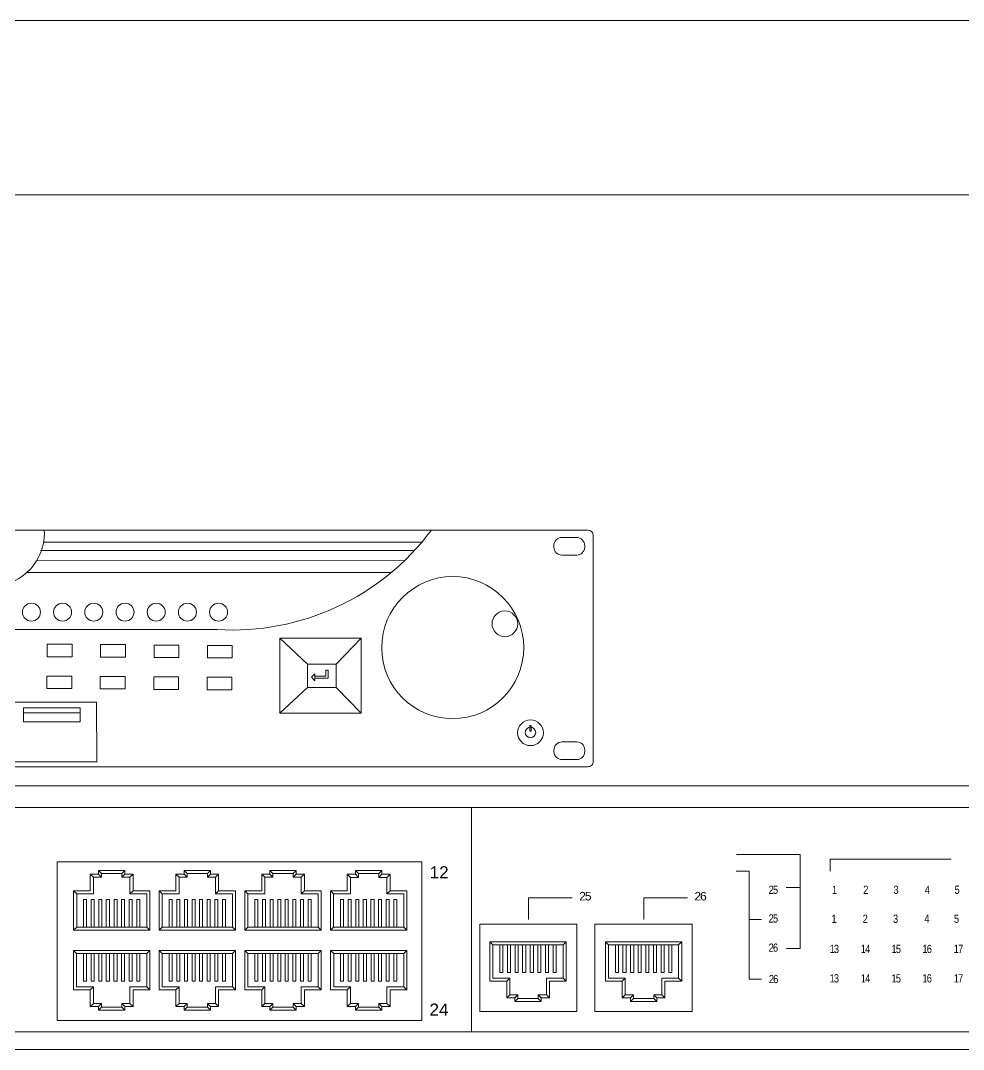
# Model space of a CAD drawing. Header units: metres. Extents: x -42301 to 31628, y -23013 to 30697.
# Drawn here: x -10224 to -7929, y 11110 to 13613 of the extents above; entities that cross this region are included whole.
import ezdxf

# ---------------------------------------------------------------- set-up
doc = ezdxf.new("R2010")
doc.units = ezdxf.units.M
doc.header["$LTSCALE"] = 0.01
doc.header["$MEASUREMENT"] = 0
doc.layers.get('0').update_dxf_attribs({"lineweight": 15})
for name, color, linetype, lineweight in [('1U - Gestion Cable', 250, 'Continuous', 5), ('1U - NVR', 250, 'Continuous', 5), ('Rack 1 - 2', 250, 'Continuous', 5)]:
    doc.layers.add(name, color=color, linetype=linetype, lineweight=lineweight)
doc.styles.get("Standard").update_dxf_attribs({"font": 'Arial.ttf'})

# ---------------------------------------------------------------- blocks, each defined once
blk = doc.blocks.new('1U - Switch 24P RJ45')
at = {"lineweight": 5}
for p, q in [((2582, -5839), (17329, -5839)), ((17329, -5839), (17329, -8437)), ((17329, -5839), (27196, -5839)), ((20397, -6384), (21132, -6384)), ((21132, -6384), (21132, -7473)), ((21481, -6578), (21481, -6440)), ((21481, -6440), (22880, -6440)), ((12919, -6803), (12919, -6613)), ((12955, -6648), (12919, -6613)), ((12919, -6613), (13015, -6613)), ((12955, -6838), (12955, -6648)), ((12955, -6648), (13050, -6648)), ((13318, -6570), (13015, -6570)), ((13015, -6613), (13015, -6570)), ((13050, -6605), (13015, -6570)), ((13050, -6648), (13015, -6613)), ((13050, -6648), (13050, -6605)), ((13283, -6605), (13050, -6605)), ((13283, -6605), (13318, -6570)), ((13283, -6648), (13283, -6605)), ((13283, -6648), (13318, -6613)), ((13378, -6648), (13283, -6648)), ((13318, -6613), (13318, -6570)), ((13413, -6613), (13318, -6613)), ((13378, -6648), (13413, -6613)), ((13378, -6838), (13378, -6648)), ((13413, -6803), (13413, -6613)), ((13910, -6803), (13910, -6613)), ((13946, -6648), (13910, -6613)), ((13910, -6613), (14006, -6613)), ((13946, -6839), (13946, -6648)), ((13946, -6648), (14041, -6648)), ((14309, -6570), (14006, -6570)), ((14006, -6613), (14006, -6570)), ((14041, -6605), (14006, -6570)), ((14041, -6648), (14006, -6613)), ((14041, -6648), (14041, -6605)), ((14274, -6605), (14041, -6605)), ((14274, -6605), (14309, -6570)), ((14274, -6648), (14274, -6605)), ((14274, -6648), (14309, -6613)), ((14369, -6648), (14274, -6648)), ((14309, -6613), (14309, -6570)), ((14404, -6613), (14309, -6613)), ((14369, -6648), (14404, -6613)), ((14369, -6839), (14369, -6648)), ((14404, -6803), (14404, -6613)), ((14902, -6803), (14902, -6613)), ((14937, -6648), (14902, -6613)), ((14902, -6613), (14997, -6613)), ((14937, -6839), (14937, -6648)), ((14937, -6648), (15032, -6648)), ((15300, -6570), (14997, -6570)), ((14997, -6613), (14997, -6570)), ((15032, -6605), (14997, -6570)), ((15032, -6648), (14997, -6613)), ((15032, -6648), (15032, -6605)), ((15265, -6605), (15032, -6605)), ((15265, -6605), (15300, -6570)), ((15265, -6648), (15265, -6605)), ((15265, -6648), (15300, -6613)), ((15360, -6648), (15265, -6648)), ((15300, -6613), (15300, -6570)), ((15396, -6613), (15300, -6613)), ((15360, -6648), (15396, -6613)), ((15360, -6839), (15360, -6648)), ((15396, -6803), (15396, -6613)), ((15893, -6804), (15893, -6613)), ((15928, -6649), (15893, -6613)), ((15893, -6613), (15988, -6613)), ((15928, -6839), (15928, -6649)), ((15928, -6649), (16023, -6649)), ((16291, -6570), (15988, -6570)), ((15988, -6613), (15988, -6570)), ((16023, -6606), (15988, -6570)), ((16023, -6649), (15988, -6613)), ((16023, -6649), (16023, -6606)), ((16256, -6606), (16023, -6606)), ((16256, -6606), (16291, -6570)), ((16256, -6649), (16256, -6606)), ((16256, -6649), (16291, -6613)), ((16351, -6649), (16256, -6649)), ((16291, -6613), (16291, -6570)), ((16387, -6613), (16291, -6613)), ((16351, -6649), (16387, -6613)), ((16351, -6839), (16351, -6649)), ((16387, -6804), (16387, -6613)), ((20392, -6577), (20542, -6577)), ((20542, -6577), (20542, -7828)), ((21132, -6767), (20973, -6767)), ((12725, -7258), (12725, -6803)), ((12725, -6803), (12919, -6803)), ((12761, -6838), (12725, -6803)), ((12761, -7223), (12761, -6838)), ((12955, -6838), (12761, -6838)), ((13378, -6838), (13413, -6803)), ((13378, -6838), (13572, -6838)), ((13607, -6803), (13413, -6803)), ((13572, -7223), (13572, -6838)), ((13607, -7258), (13607, -6803)), ((13716, -7258), (13716, -6803)), ((13716, -6803), (13910, -6803)), ((13752, -6839), (13716, -6803)), ((13752, -7223), (13752, -6839)), ((13946, -6839), (13752, -6839)), ((14369, -6839), (14404, -6803)), ((14369, -6839), (14563, -6839)), ((14598, -6803), (14404, -6803)), ((14563, -7223), (14563, -6839)), ((14598, -7258), (14598, -6803)), ((14708, -7258), (14708, -6803)), ((14708, -6803), (14902, -6803)), ((14743, -6839), (14708, -6803)), ((14743, -7223), (14743, -6839)), ((14937, -6839), (14743, -6839)), ((15360, -6839), (15396, -6803)), ((15360, -6839), (15554, -6839)), ((15590, -6803), (15396, -6803)), ((15554, -7223), (15554, -6839)), ((15590, -7258), (15590, -6803)), ((15699, -7259), (15699, -6804)), ((15699, -6804), (15893, -6804)), ((15734, -6839), (15699, -6804)), ((15734, -7224), (15734, -6839)), ((15928, -6839), (15734, -6839)), ((16351, -6839), (16387, -6804)), ((16351, -6839), (16545, -6839)), ((16581, -6804), (16387, -6804)), ((16545, -7224), (16545, -6839)), ((16581, -7259), (16581, -6804)), ((17990, -7137), (17990, -6887)), ((17990, -6887), (18495, -6887)), ((19323, -7137), (19323, -6887)), ((19323, -6887), (19828, -6887)), ((12840, -7223), (12840, -6903)), ((12875, -6903), (12840, -6903)), ((12875, -7223), (12875, -6903)), ((12928, -7223), (12928, -6903)), ((12963, -6903), (12928, -6903)), ((12963, -7223), (12963, -6903)), ((13016, -7223), (13016, -6903)), ((13052, -6903), (13016, -6903)), ((13052, -7223), (13052, -6903)), ((13104, -7223), (13104, -6903)), ((13140, -6903), (13104, -6903)), ((13140, -7223), (13140, -6903)), ((13193, -7223), (13193, -6903)), ((13228, -6903), (13193, -6903)), ((13228, -7223), (13228, -6903)), ((13281, -7223), (13281, -6903)), ((13316, -6903), (13281, -6903)), ((13316, -7223), (13316, -6903)), ((13369, -7223), (13369, -6903)), ((13404, -6903), (13369, -6903)), ((13404, -7223), (13404, -6903)), ((13457, -6903), (13492, -6903)), ((13457, -7223), (13457, -6903)), ((13492, -7223), (13492, -6903)), ((13831, -7223), (13831, -6903)), ((13866, -6903), (13831, -6903)), ((13866, -7223), (13866, -6903)), ((13919, -7223), (13919, -6903)), ((13955, -6903), (13919, -6903)), ((13955, -7223), (13955, -6903)), ((14007, -7223), (14007, -6903)), ((14043, -6903), (14007, -6903)), ((14043, -7223), (14043, -6903)), ((14096, -7223), (14096, -6903)), ((14131, -6903), (14096, -6903)), ((14131, -7223), (14131, -6903)), ((14184, -7223), (14184, -6903)), ((14219, -6903), (14184, -6903)), ((14219, -7223), (14219, -6903)), ((14272, -7223), (14272, -6903)), ((14307, -6903), (14272, -6903)), ((14307, -7223), (14307, -6903)), ((14360, -7223), (14360, -6903)), ((14395, -6903), (14360, -6903)), ((14395, -7223), (14395, -6903)), ((14448, -6903), (14484, -6903)), ((14448, -7223), (14448, -6903)), ((14484, -7223), (14484, -6903)), ((14822, -7223), (14822, -6903)), ((14858, -6903), (14822, -6903)), ((14858, -7223), (14858, -6903)), ((14910, -7223), (14910, -6903)), ((14946, -6903), (14910, -6903)), ((14946, -7224), (14946, -6903)), ((14999, -7223), (14999, -6903)), ((15034, -6903), (14999, -6903)), ((15034, -7223), (15034, -6903)), ((15087, -7223), (15087, -6903)), ((15122, -6903), (15087, -6903)), ((15122, -7223), (15122, -6903)), ((15175, -7223), (15175, -6903)), ((15210, -6903), (15175, -6903)), ((15210, -7223), (15210, -6903)), ((15263, -7223), (15263, -6903)), ((15299, -6903), (15263, -6903)), ((15299, -7224), (15299, -6903)), ((15351, -7223), (15351, -6903)), ((15387, -6903), (15351, -6903)), ((15387, -7223), (15387, -6903)), ((15440, -6903), (15475, -6903)), ((15440, -7223), (15440, -6903)), ((15475, -7223), (15475, -6903)), ((15814, -7224), (15814, -6903)), ((15849, -6903), (15814, -6903)), ((15849, -7224), (15849, -6903)), ((15902, -7224), (15902, -6903)), ((15937, -6903), (15902, -6903)), ((15937, -7224), (15937, -6903)), ((15990, -7224), (15990, -6903)), ((16025, -6903), (15990, -6903)), ((16025, -7224), (16025, -6903)), ((16078, -7224), (16078, -6903)), ((16113, -6903), (16078, -6903)), ((16113, -7224), (16113, -6903)), ((16166, -7224), (16166, -6903)), ((16202, -6903), (16166, -6903)), ((16202, -7224), (16202, -6903)), ((16254, -7224), (16254, -6903)), ((16290, -6903), (16254, -6903)), ((16290, -7224), (16290, -6903)), ((16343, -7224), (16343, -6903)), ((16378, -6903), (16343, -6903)), ((16378, -7224), (16378, -6903)), ((16431, -6903), (16466, -6903)), ((16431, -7224), (16431, -6903)), ((16466, -7224), (16466, -6903)), ((20542, -7137), (20687, -7137)), ((12725, -7258), (12761, -7223)), ((13607, -7258), (12725, -7258)), ((12725, -7258), (13166, -7258)), ((13572, -7223), (12761, -7223)), ((13607, -7258), (13572, -7223)), ((13716, -7258), (13752, -7223)), ((14598, -7258), (13716, -7258)), ((13716, -7258), (14157, -7258)), ((14563, -7223), (13752, -7223)), ((14598, -7258), (14563, -7223)), ((14708, -7258), (14743, -7223)), ((15590, -7258), (14708, -7258)), ((14708, -7258), (15149, -7258)), ((15554, -7223), (14743, -7223)), ((15590, -7258), (15554, -7223)), ((15699, -7259), (15734, -7224)), ((16545, -7224), (15734, -7224)), ((16581, -7259), (16545, -7224)), ((16581, -7259), (15699, -7259)), ((15699, -7259), (16140, -7259)), ((12725, -7496), (13607, -7496)), ((12725, -7496), (12725, -7951)), ((12725, -7496), (12760, -7531)), ((13607, -7496), (13166, -7496)), ((13607, -7496), (13572, -7531)), ((13607, -7496), (13607, -7951)), ((13716, -7496), (14598, -7496)), ((13716, -7496), (13716, -7951)), ((13716, -7496), (13752, -7531)), ((14598, -7496), (14157, -7496)), ((14598, -7496), (14563, -7531)), ((14598, -7496), (14598, -7951)), ((14708, -7496), (15590, -7496)), ((14708, -7496), (14708, -7951)), ((14708, -7496), (14743, -7531)), ((15590, -7496), (15149, -7496)), ((15590, -7496), (15554, -7531)), ((15590, -7496), (15590, -7951)), ((15699, -7496), (16581, -7496)), ((15699, -7496), (15699, -7951)), ((15699, -7496), (15735, -7531)), ((16581, -7496), (16140, -7496)), ((16581, -7496), (16546, -7531)), ((16581, -7496), (16581, -7951)), ((17543, -7396), (18425, -7396)), ((17543, -7396), (17543, -7851)), ((17543, -7396), (17578, -7431)), ((17578, -7431), (18390, -7431)), ((17578, -7431), (17578, -7816)), ((17658, -7431), (17658, -7751)), ((17693, -7431), (17693, -7751)), ((17746, -7431), (17746, -7751)), ((17781, -7431), (17781, -7751)), ((17834, -7431), (17834, -7751)), ((17869, -7431), (17869, -7751)), ((17922, -7431), (17922, -7751)), ((17957, -7431), (17957, -7751)), ((18425, -7396), (17984, -7396)), ((18010, -7431), (18010, -7751)), ((18046, -7431), (18046, -7751)), ((18099, -7431), (18099, -7751)), ((18134, -7431), (18134, -7751)), ((18187, -7431), (18187, -7751)), ((18222, -7431), (18222, -7751)), ((18275, -7431), (18275, -7751)), ((18310, -7431), (18310, -7751)), ((18425, -7396), (18390, -7431)), ((18390, -7431), (18390, -7816)), ((18425, -7396), (18425, -7851)), ((18880, -7396), (19762, -7396)), ((18880, -7396), (18880, -7851)), ((18880, -7396), (18916, -7431)), ((18916, -7431), (19727, -7431)), ((18916, -7431), (18916, -7816)), ((18995, -7431), (18995, -7751)), ((19030, -7431), (19030, -7751)), ((19083, -7431), (19083, -7751)), ((19118, -7431), (19118, -7751)), ((19171, -7431), (19171, -7751)), ((19207, -7431), (19207, -7751)), ((19260, -7431), (19260, -7751)), ((19295, -7431), (19295, -7751)), ((19762, -7396), (19321, -7396)), ((19348, -7431), (19348, -7751)), ((19383, -7431), (19383, -7751)), ((19436, -7431), (19436, -7751)), ((19471, -7431), (19471, -7751)), ((19524, -7431), (19524, -7751)), ((19559, -7431), (19559, -7751)), ((19612, -7431), (19612, -7751)), ((19648, -7431), (19648, -7751)), ((19762, -7396), (19727, -7431)), ((19727, -7431), (19727, -7816)), ((19762, -7396), (19762, -7851)), ((21132, -7473), (20975, -7473)), ((12760, -7531), (13572, -7531)), ((12760, -7531), (12760, -7916)), ((12840, -7531), (12840, -7851)), ((12875, -7531), (12875, -7851)), ((12928, -7531), (12928, -7851)), ((12963, -7531), (12963, -7851)), ((13016, -7531), (13016, -7851)), ((13051, -7531), (13051, -7851)), ((13104, -7531), (13104, -7851)), ((13140, -7531), (13140, -7851)), ((13192, -7531), (13192, -7851)), ((13228, -7531), (13228, -7851)), ((13281, -7531), (13281, -7851)), ((13316, -7531), (13316, -7851)), ((13369, -7531), (13369, -7851)), ((13404, -7531), (13404, -7851)), ((13457, -7531), (13457, -7851)), ((13492, -7531), (13492, -7851)), ((13572, -7531), (13572, -7916)), ((13752, -7531), (14563, -7531)), ((13752, -7531), (13752, -7916)), ((13831, -7531), (13831, -7851)), ((13866, -7531), (13866, -7851)), ((13919, -7531), (13919, -7851)), ((13955, -7531), (13955, -7851)), ((14007, -7531), (14007, -7851)), ((14043, -7531), (14043, -7851)), ((14096, -7531), (14096, -7851)), ((14131, -7531), (14131, -7851)), ((14184, -7531), (14184, -7851)), ((14219, -7531), (14219, -7851)), ((14272, -7531), (14272, -7851)), ((14307, -7531), (14307, -7851)), ((14360, -7531), (14360, -7851)), ((14395, -7531), (14395, -7851)), ((14448, -7531), (14448, -7851)), ((14484, -7531), (14484, -7851)), ((14563, -7531), (14563, -7916)), ((14743, -7531), (15554, -7531)), ((14743, -7531), (14743, -7916)), ((14822, -7531), (14822, -7851)), ((14858, -7531), (14858, -7851)), ((14910, -7531), (14910, -7851)), ((14946, -7531), (14946, -7851)), ((14999, -7531), (14999, -7851)), ((15034, -7531), (15034, -7851)), ((15087, -7531), (15087, -7851)), ((15122, -7531), (15122, -7851)), ((15175, -7531), (15175, -7851)), ((15210, -7531), (15210, -7851)), ((15263, -7531), (15263, -7851)), ((15299, -7531), (15299, -7851)), ((15351, -7531), (15351, -7851)), ((15387, -7531), (15387, -7851)), ((15440, -7531), (15440, -7851)), ((15475, -7531), (15475, -7851)), ((15554, -7531), (15554, -7916)), ((15735, -7531), (16546, -7531)), ((15735, -7531), (15735, -7916)), ((15814, -7531), (15814, -7851)), ((15849, -7531), (15849, -7851)), ((15902, -7531), (15902, -7851)), ((15937, -7531), (15937, -7851)), ((15990, -7531), (15990, -7851)), ((16026, -7531), (16026, -7851)), ((16079, -7531), (16079, -7851)), ((16114, -7531), (16114, -7851)), ((16167, -7531), (16167, -7851)), ((16202, -7531), (16202, -7851)), ((16255, -7531), (16255, -7851)), ((16290, -7531), (16290, -7851)), ((16343, -7531), (16343, -7851)), ((16378, -7531), (16378, -7851)), ((16431, -7531), (16431, -7851)), ((16467, -7531), (16467, -7851)), ((16546, -7531), (16546, -7916)), ((12875, -7851), (12840, -7851)), ((12928, -7851), (12963, -7851)), ((13016, -7851), (13051, -7851)), ((13104, -7851), (13140, -7851)), ((13192, -7851), (13228, -7851)), ((13281, -7851), (13316, -7851)), ((13369, -7851), (13404, -7851)), ((13457, -7851), (13492, -7851)), ((13866, -7851), (13831, -7851)), ((13919, -7851), (13955, -7851)), ((14007, -7851), (14043, -7851)), ((14096, -7851), (14131, -7851)), ((14184, -7851), (14219, -7851)), ((14272, -7851), (14307, -7851)), ((14360, -7851), (14395, -7851)), ((14448, -7851), (14484, -7851)), ((14858, -7851), (14822, -7851)), ((14910, -7851), (14946, -7851)), ((14999, -7851), (15034, -7851)), ((15087, -7851), (15122, -7851)), ((15175, -7851), (15210, -7851)), ((15263, -7851), (15299, -7851)), ((15351, -7851), (15387, -7851)), ((15440, -7851), (15475, -7851)), ((15849, -7851), (15814, -7851)), ((15902, -7851), (15937, -7851)), ((15990, -7851), (16026, -7851)), ((16079, -7851), (16114, -7851)), ((16167, -7851), (16202, -7851)), ((16255, -7851), (16290, -7851)), ((16343, -7851), (16378, -7851)), ((16431, -7851), (16467, -7851)), ((17543, -7851), (17737, -7851)), ((17772, -7816), (17578, -7816)), ((17693, -7751), (17658, -7751)), ((17772, -7816), (17737, -7851)), ((17737, -7851), (17737, -8042)), ((17746, -7751), (17781, -7751)), ((17772, -7816), (17772, -8006)), ((17834, -7751), (17869, -7751)), ((17922, -7751), (17957, -7751)), ((18010, -7751), (18046, -7751)), ((18099, -7751), (18134, -7751)), ((18187, -7751), (18222, -7751)), ((18196, -7816), (18390, -7816)), ((18196, -7816), (18196, -8006)), ((18425, -7851), (18231, -7851)), ((18231, -7851), (18231, -8042)), ((18275, -7751), (18310, -7751)), ((18390, -7816), (18425, -7851)), ((18880, -7851), (19074, -7851)), ((19110, -7816), (18916, -7816)), ((19030, -7751), (18995, -7751)), ((19110, -7816), (19074, -7851)), ((19074, -7851), (19074, -8042)), ((19083, -7751), (19118, -7751)), ((19110, -7816), (19110, -8006)), ((19171, -7751), (19207, -7751)), ((19260, -7751), (19295, -7751)), ((19348, -7751), (19383, -7751)), ((19436, -7751), (19471, -7751)), ((19524, -7751), (19559, -7751)), ((19533, -7816), (19727, -7816)), ((19533, -7816), (19533, -8006)), ((19762, -7851), (19568, -7851)), ((19568, -7851), (19568, -8042)), ((19612, -7751), (19648, -7751)), ((19727, -7816), (19762, -7851)), ((20542, -7828), (20687, -7828)), ((12725, -7951), (12919, -7951)), ((12954, -7916), (12760, -7916)), ((12954, -7916), (12919, -7951)), ((12919, -7951), (12919, -8142)), ((12954, -7916), (12954, -8106)), ((13378, -7916), (13572, -7916)), ((13378, -7916), (13378, -8106)), ((13607, -7951), (13413, -7951)), ((13413, -7951), (13413, -8142)), ((13572, -7916), (13607, -7951)), ((13716, -7951), (13910, -7951)), ((13946, -7916), (13752, -7916)), ((13946, -7916), (13910, -7951)), ((13910, -7951), (13910, -8142)), ((13946, -7916), (13946, -8106)), ((14369, -7916), (14563, -7916)), ((14369, -7916), (14369, -8106)), ((14598, -7951), (14404, -7951)), ((14404, -7951), (14404, -8142)), ((14563, -7916), (14598, -7951)), ((14708, -7951), (14902, -7951)), ((14937, -7916), (14743, -7916)), ((14937, -7916), (14902, -7951)), ((14902, -7951), (14902, -8142)), ((14937, -7916), (14937, -8106)), ((15360, -7916), (15554, -7916)), ((15360, -7916), (15360, -8106)), ((15590, -7951), (15396, -7951)), ((15396, -7951), (15396, -8142)), ((15554, -7916), (15590, -7951)), ((15699, -7951), (15893, -7951)), ((15929, -7916), (15735, -7916)), ((15929, -7916), (15893, -7951)), ((15893, -7951), (15893, -8142)), ((15929, -7916), (15929, -8106)), ((16352, -7916), (16546, -7916)), ((16352, -7916), (16352, -8106)), ((16581, -7951), (16387, -7951)), ((16387, -7951), (16387, -8142)), ((16546, -7916), (16581, -7951)), ((17772, -8006), (17737, -8042)), ((17737, -8042), (17832, -8042)), ((17772, -8006), (17868, -8006)), ((17868, -8006), (17832, -8042)), ((17832, -8042), (17832, -8084)), ((17868, -8049), (17832, -8084)), ((17832, -8084), (18136, -8084)), ((17868, -8006), (17868, -8049)), ((17868, -8049), (18100, -8049)), ((18100, -8006), (18136, -8042)), ((18196, -8006), (18100, -8006)), ((18100, -8006), (18100, -8049)), ((18100, -8049), (18136, -8084)), ((18231, -8042), (18136, -8042)), ((18136, -8042), (18136, -8084)), ((18196, -8006), (18231, -8042)), ((19110, -8006), (19074, -8042)), ((19074, -8042), (19170, -8042)), ((19110, -8006), (19205, -8006)), ((19205, -8006), (19170, -8042)), ((19170, -8042), (19170, -8084)), ((19205, -8049), (19170, -8084)), ((19170, -8084), (19473, -8084)), ((19205, -8006), (19205, -8049)), ((19205, -8049), (19438, -8049)), ((19438, -8006), (19473, -8042)), ((19533, -8006), (19438, -8006)), ((19438, -8006), (19438, -8049)), ((19438, -8049), (19473, -8084)), ((19568, -8042), (19473, -8042)), ((19473, -8042), (19473, -8084)), ((19533, -8006), (19568, -8042)), ((12954, -8106), (12919, -8142)), ((12919, -8142), (13014, -8142)), ((12954, -8106), (13050, -8106)), ((13050, -8106), (13014, -8142)), ((13014, -8142), (13014, -8184)), ((13050, -8149), (13014, -8184)), ((13014, -8184), (13318, -8184)), ((13050, -8106), (13050, -8149)), ((13050, -8149), (13282, -8149)), ((13282, -8106), (13318, -8142)), ((13378, -8106), (13282, -8106)), ((13282, -8106), (13282, -8149)), ((13282, -8149), (13318, -8184)), ((13413, -8142), (13318, -8142)), ((13318, -8142), (13318, -8184)), ((13378, -8106), (13413, -8142)), ((13946, -8106), (13910, -8142)), ((13910, -8142), (14006, -8142)), ((13946, -8106), (14041, -8106)), ((14041, -8106), (14006, -8142)), ((14006, -8142), (14006, -8184)), ((14041, -8149), (14006, -8184)), ((14006, -8184), (14309, -8184)), ((14041, -8106), (14041, -8149)), ((14041, -8149), (14274, -8149)), ((14274, -8106), (14309, -8142)), ((14369, -8106), (14274, -8106)), ((14274, -8106), (14274, -8149)), ((14274, -8149), (14309, -8184)), ((14404, -8142), (14309, -8142)), ((14309, -8142), (14309, -8184)), ((14369, -8106), (14404, -8142)), ((14937, -8106), (14902, -8142)), ((14902, -8142), (14997, -8142)), ((14937, -8106), (15032, -8106)), ((15032, -8106), (14997, -8142)), ((14997, -8142), (14997, -8184)), ((15032, -8149), (14997, -8184)), ((14997, -8184), (15300, -8184)), ((15032, -8106), (15032, -8149)), ((15032, -8149), (15265, -8149)), ((15265, -8106), (15300, -8142)), ((15360, -8106), (15265, -8106)), ((15265, -8106), (15265, -8149)), ((15265, -8149), (15300, -8184)), ((15396, -8142), (15300, -8142)), ((15300, -8142), (15300, -8184)), ((15360, -8106), (15396, -8142)), ((15929, -8106), (15893, -8142)), ((15893, -8142), (15989, -8142)), ((15929, -8106), (16024, -8106)), ((16024, -8106), (15989, -8142)), ((15989, -8142), (15989, -8184)), ((16024, -8149), (15989, -8184)), ((15989, -8184), (16292, -8184)), ((16024, -8106), (16024, -8149)), ((16024, -8149), (16257, -8149)), ((16257, -8106), (16292, -8142)), ((16352, -8106), (16257, -8106)), ((16257, -8106), (16257, -8149)), ((16257, -8149), (16292, -8184)), ((16387, -8142), (16292, -8142)), ((16292, -8142), (16292, -8184)), ((16352, -8106), (16387, -8142)), ((17329, -8437), (2582, -8437)), ((17329, -8437), (27196, -8437))]:
    blk.add_line(p, q, dxfattribs=at)
for points in [[(12536, -6468), (16755, -6468), (16755, -8303), (12536, -8303)], [(17426, -7191), (18549, -7191), (18549, -8202), (17426, -8202)], [(18759, -7191), (19882, -7191), (19882, -8202), (18759, -8202)]]:
    blk.add_lwpolyline(points, close=True, dxfattribs=at)
at = {"layer": '1U - Gestion Cable', "lineweight": 5}
blk.add_lwpolyline([(30869, -8639), (-614, -8639, -0.414214), (-963, -8290), (-963, -5939, -0.414214), (-614, -5591), (32726, -5591)], format="xyb", dxfattribs=at)
at = {"lineweight": 5, "attachment_point": 1}
for s, insert, char_height, width in [('{\\fArial|b0|i0|c0|p34;12}', (16846, -6520), 141.1, 227.15), ('{\\fArial|b0|i0|c204|p34;\\W0.8;\\T0.75;25}', (20768, -6745), 95.24, 134.3), ('{\\fArial|b0|i0|c204|p34;\\T0.8;25}', (18577, -6817), 98.77, 227.15), ('{\\fArial|b0|i0|c204|p34;\\T0.8;26}', (19910, -6817), 98.77, 227.15), ('{\\fArial|b0|i0|c204|p34;\\W0.8;\\T0.75;25}', (20768, -7076), 95.24, 134.3), ('{\\fArial|b0|i0|c204|p34;\\W0.8;\\T0.75;26}', (20768, -7414), 95.24, 134.3), ('{\\fArial|b0|i0|c204|p34;\\W0.8;\\T0.75;26}', (20771, -7777), 95.24, 134.3), ('{\\fArial|b0|i0|c0|p34;24}', (16844, -8108), 141.1, 227.15)]:
    blk.add_mtext(s, dxfattribs=dict(at, insert=insert, char_height=char_height, width=width))
at = {"lineweight": 5, "char_height": 95.24, "attachment_point": 1}
for s, insert in [('{\\fArial|b0|i0|c204|p34;\\W0.8;\\T0.75;1}', (21502, -6745)), ('{\\fArial|b0|i0|c204|p34;\\W0.8;\\T0.75;2}', (21863, -6745)), ('\\pi-18.29459;{\\fArial|b0|i0|c204|p34;\\W0.8;\\T0.75;3}', (22232, -6745)), ('{\\fArial|b0|i0|c204|p34;\\W0.8;\\T0.75;4}', (22576, -6745)), ('{\\fArial|b0|i0|c204|p34;\\W0.8;\\T0.75;5}', (22920, -6745)), ('{\\fArial|b0|i0|c204|p34;\\W0.8;\\T0.75;1}', (21496, -7080)), ('{\\fArial|b0|i0|c204|p34;\\W0.8;\\T0.75;2}', (21857, -7080)), ('\\pi-18.29459;{\\fArial|b0|i0|c204|p34;\\W0.8;\\T0.75;3}', (22226, -7080)), ('{\\fArial|b0|i0|c204|p34;\\W0.8;\\T0.75;4}', (22570, -7080)), ('{\\fArial|b0|i0|c204|p34;\\W0.8;\\T0.75;5}', (22913, -7080)), ('{\\fArial|b0|i0|c204|p34;\\W0.8;\\T0.75;13}', (21473, -7429)), ('{\\fArial|b0|i0|c204|p34;\\W0.8;\\T0.75;14}', (21835, -7429)), ('{\\fArial|b0|i0|c204|p34;\\W0.8;\\T0.75;15}', (22190, -7429)), ('{\\fArial|b0|i0|c204|p34;\\W0.8;\\T0.75;16}', (22548, -7429)), ('{\\fArial|b0|i0|c204|p34;\\W0.8;\\T0.75;17}', (22911, -7429)), ('{\\fArial|b0|i0|c204|p34;\\W0.8;\\T0.75;13}', (21473, -7769)), ('{\\fArial|b0|i0|c204|p34;\\W0.8;\\T0.75;14}', (21835, -7769)), ('{\\fArial|b0|i0|c204|p34;\\W0.8;\\T0.75;15}', (22190, -7769)), ('{\\fArial|b0|i0|c204|p34;\\W0.8;\\T0.75;16}', (22548, -7769)), ('{\\fArial|b0|i0|c204|p34;\\W0.8;\\T0.75;17}', (22911, -7769))]:
    blk.add_mtext(s, dxfattribs=dict(at, insert=insert))

msp = doc.modelspace()

# ---------------------------------------------------------------- linework, layer by layer
at = {"layer": '1U - NVR', "color": 0}
for p, q in [((-10168.7, 12344.8), (-9246.4, 12344.9)), ((-10174.8, 12324.3), (-9264.6, 12324.4)), ((-10185.4, 12299.4), (-9289, 12299.5)), ((-10208.6, 12270.9), (-9320.8, 12271)), ((-11985.9, 12132), (-9745.1, 12131.7)), ((-9592.2, 12111.2), (-9524.8, 12111.2)), ((-9592.2, 12111.2), (-9524.8, 12048.1)), ((-9455.3, 12048.1), (-9394.3, 12111.2)), ((-9515.2, 12016.1), (-9507.6, 12024.5)), ((-9507.6, 12007.3), (-9515.2, 12016.1)), ((-9507.6, 12024.5), (-9507.6, 12007.3)), ((-9507.6, 12018.6), (-9480.6, 12018.6)), ((-9480.6, 12018.6), (-9480.6, 12033.2)), ((-9480.6, 12033.2), (-9474.7, 12033.2)), ((-9474.7, 12013.4), (-9474.7, 12033.2)), ((-9524.8, 11991.2), (-9592.2, 11928.1)), ((-9507.6, 12013.5), (-9474.7, 12013.4)), ((-9455.3, 11991.2), (-9394.3, 11928.1))]:
    msp.add_line(p, q, dxfattribs=at)
at = {"layer": '1U - NVR', "color": 5}
msp.add_line((-8829.5, 12072.9), (-8829.7, 12099.2), dxfattribs=at)
at = {"layer": '1U - NVR'}
for points in [[(-8829.8, 12099.1, -0.004607), (-8829.7, 12099.3), (-8829.7, 12099.3), (-8829.7, 12360.9, 0.414021), (-8842.8, 12374), (-8842.8, 12374), (-11973, 12374, 0.457803), (-11986.1, 12360.9), (-11986.1, 12360.9), (-11986.1, 12098.7)], [(-8905.9, 12356), (-8905.9, 12356), (-8870, 12356, -0.401538), (-8850.3, 12336.4), (-8850.3, 12336.4), (-8850.3, 12332.5, -0.401538), (-8870, 12312.9), (-8870, 12312.9), (-8905.9, 12312.9, -0.401538), (-8925.6, 12332.5), (-8925.6, 12332.5), (-8925.6, 12335.7, -0.409645), (-8905.9, 12356), (-8905.9, 12356)], [(-11972.8, 11798.1), (-8842.6, 11798.1), (-8842.6, 11798.1), (-8842.6, 11798.1, 0.41425), (-8829.5, 11811.2), (-8829.5, 11811.2), (-8829.5, 12072.8, 0.002077), (-8829.5, 12072.9, 0.002077)], [(-8905.7, 11858.6), (-8905.7, 11858.6), (-8869.8, 11858.6, -0.401538), (-8850.1, 11839), (-8850.1, 11839), (-8850.1, 11835.1, -0.401538), (-8869.8, 11815.4), (-8869.8, 11815.4), (-8905.7, 11815.4, -0.401538), (-8925.4, 11835.1), (-8925.4, 11835.1), (-8925.4, 11838.3, -0.409645), (-8905.7, 11858.6), (-8905.7, 11858.6)]]:
    msp.add_lwpolyline(points, format="xyb", dxfattribs=at)
at = {"layer": '1U - NVR', "color": 0}
for points in [[(-10158.6, 12096.1), (-10098.1, 12096.1), (-10098.1, 12065.9), (-10158.6, 12065.9)], [(-10028.7, 12095.2), (-9968.2, 12095.2), (-9968.2, 12064.9), (-10028.7, 12064.9)], [(-9898.8, 12094.2), (-9838.3, 12094.2), (-9838.3, 12064), (-9898.8, 12064)], [(-9768.9, 12093.3), (-9708.4, 12093.3), (-9708.4, 12063), (-9768.9, 12063)], [(-9592.2, 12111.2), (-9394.3, 12111.2), (-9394.3, 11928.1), (-9592.2, 11928.1)], [(-9524.8, 12048.1), (-9455.3, 12048.1), (-9455.3, 11991.2), (-9524.8, 11991.2)], [(-10159.4, 12018.6), (-10098.9, 12018.6), (-10098.9, 11988.3), (-10159.4, 11988.3)], [(-10029.5, 12017.6), (-9969, 12017.6), (-9969, 11987.4), (-10029.5, 11987.4)], [(-9899.6, 12016.7), (-9839.1, 12016.7), (-9839.1, 11986.4), (-9899.6, 11986.4)], [(-9769.6, 12015.7), (-9709.1, 12015.7), (-9709.1, 11985.5), (-9769.6, 11985.5)], [(-10541.3, 11955.2), (-10038.5, 11955.2), (-10038.2, 11810.1), (-10541, 11810.1)], [(-10216.8, 11941.8), (-10078.5, 11941.8), (-10078.5, 11907.5), (-10216.8, 11907.5)], [(-10216.7, 11941.8), (-10078.2, 11941.8), (-10078.2, 11929.1), (-10216.7, 11929.1)], [(-8983.6, 11898.6), (-8981.1, 11898.6), (-8981.1, 11885), (-8983.6, 11885)]]:
    msp.add_lwpolyline(points, close=True, dxfattribs=at)
for centre, radius in [((-9171.7, 12088), 172.9), ((-10197.3, 12174.2), 21.9), ((-10121.3, 12174.2), 21.9), ((-10045.4, 12174.2), 21.9), ((-9969.4, 12174.2), 21.9), ((-9893.5, 12174.2), 21.9), ((-9817.5, 12174.2), 21.9), ((-9741.6, 12174.2), 21.9), ((-9044.7, 12145.9), 31.3), ((-8982.5, 11881.5), 12.8)]:
    msp.add_circle(centre, radius, dxfattribs=at)
at = {"layer": '1U - NVR'}
msp.add_circle((-8982.4, 11880.8), 31.3, dxfattribs=at)
at = {"layer": '1U - NVR', "color": 0}
for centre, radius, start, end in [((-10294.3, 12366.2), 128.6, 176.833, 3.3746), ((-9708, 12735), 604.3, 266.4874, 323.2971)]:
    msp.add_arc(centre, radius, start, end, dxfattribs=at)
at = {"layer": 'Rack 1 - 2'}
for p, q in [((-5514.3, 13613.4), (-13263.6, 13613.4)), ((-13263.6, 13613.4), (-5514.3, 13613.4)), ((-8168.2, 13189.1), (-12710.1, 13189.1)), ((-8168.2, 13189.1), (-6067.8, 13189.1))]:
    msp.add_line(p, q, dxfattribs=at)

# ---------------------------------------------------------------- block references
at = {"xscale": 0.2103471354269444, "yscale": 0.2103471354269444, "zscale": 0.2103471354269444}
msp.add_blockref('1U - Switch 24P RJ45', (-12771.3, 12927.6), dxfattribs=at)

doc.saveas('drawing.dxf')
